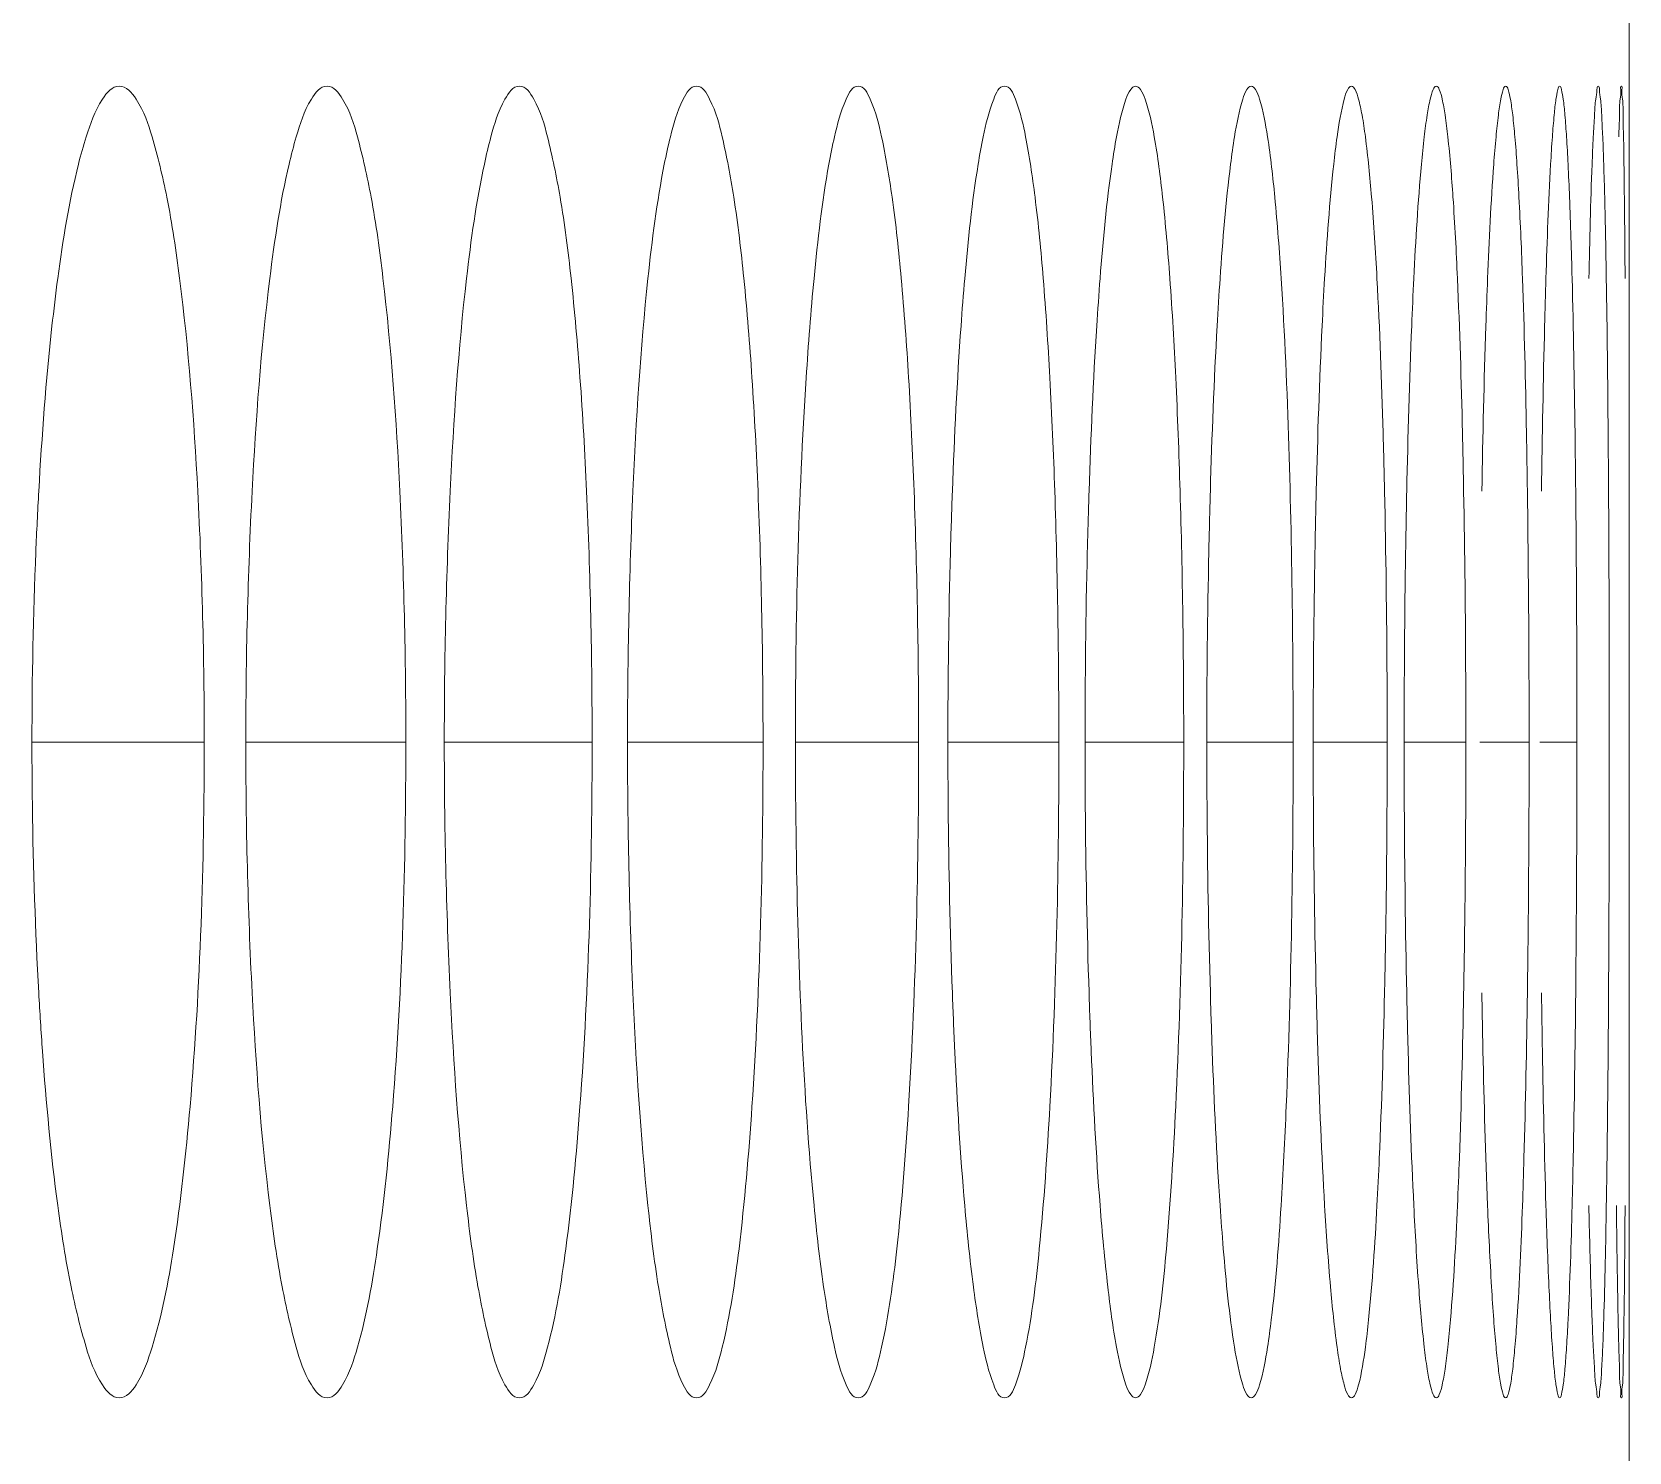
# Model space of a CAD drawing. Header units: millimetres. Extents: x 1177 to 4147, y 93 to 2194.
# Drawn here: x 2916.5 to 2923.81, y 1420.8 to 1427.3 of the extents above; entities that cross this region are included whole.
import ezdxf

# ---------------------------------------------------------------- set-up
doc = ezdxf.new("R2010")
doc.units = ezdxf.units.MM
doc.header["$LTSCALE"] = 0.1
doc.layers.get('0').update_dxf_attribs({"lineweight": 13})
doc.layers.add('标注', color=251, linetype='Continuous', lineweight=9)

msp = doc.modelspace()

# ---------------------------------------------------------------- linework, layer by layer
msp.add_line((2923.8102, 1348.8948), (2923.8102, 1914.8948))
at = {"layer": '标注'}
for p, q in [((2923.8102, 1427.0487), (2923.8102, 1427.5439)), ((2916.5035, 1424.0487), (2917.2917, 1424.0487)), ((2917.4818, 1424.0487), (2918.214, 1424.0487)), ((2918.39, 1424.0487), (2919.0662, 1424.0487)), ((2919.2282, 1424.0487), (2919.8482, 1424.0487)), ((2919.9962, 1424.0487), (2920.56, 1424.0487)), ((2920.6939, 1424.0487), (2921.2015, 1424.0487)), ((2921.3214, 1424.0487), (2921.7727, 1424.0487)), ((2921.8784, 1424.0487), (2922.2734, 1424.0487)), ((2922.3651, 1424.0487), (2922.7037, 1424.0487)), ((2922.7813, 1424.0487), (2923.0635, 1424.0487)), ((2923.127, 1424.0487), (2923.3529, 1424.0487)), ((2923.4023, 1424.0487), (2923.5716, 1424.0487)), ((2923.8102, 1420.5535), (2923.8102, 1421.0487))]:
    msp.add_line(p, q, dxfattribs=at)
for points, knots in [([(2916.9032, 1427.0487), (2916.8708, 1427.0487), (2916.7976, 1426.9611), (2916.7708, 1426.8765), (2916.7517, 1426.8169)], [0, 0, 0, 0, 0.341263, 1, 1, 1, 1]), ([(2917.2917, 1424.0487), (2917.2917, 1424.4314), (2917.2743, 1425.1393), (2917.2105, 1425.9727), (2917.1315, 1426.5107), (2917.064, 1426.7898), (2917.0079, 1426.9613), (2916.9355, 1427.0487), (2916.9032, 1427.0487)], [0, 0, 0, 0, 0.374044, 0.692483, 0.814831, 0.907432, 0.968435, 1, 1, 1, 1]), ([(2917.8535, 1427.0487), (2917.8225, 1427.0487), (2917.7544, 1426.9582), (2917.7303, 1426.8763), (2917.7127, 1426.8169)], [0, 0, 0, 0, 0.33368, 1, 1, 1, 1]), ([(2918.214, 1424.0487), (2918.214, 1424.4313), (2918.1979, 1425.139), (2918.1387, 1425.9726), (2918.0655, 1426.5101), (2918.0027, 1426.7899), (2917.9516, 1426.9584), (2917.8844, 1427.0487), (2917.8535, 1427.0487)], [0, 0, 0, 0, 0.37507, 0.694236, 0.816716, 0.909212, 0.969734, 1, 1, 1, 1]), ([(2918.7337, 1427.0487), (2918.7041, 1427.0487), (2918.6415, 1426.9552), (2918.6199, 1426.876), (2918.6036, 1426.8169)], [0, 0, 0, 0, 0.32591, 1, 1, 1, 1]), ([(2919.0662, 1424.0487), (2919.0662, 1424.4313), (2919.0546, 1424.9876), (2919.0149, 1425.6942), (2918.9754, 1426.1437), (2918.9295, 1426.5094), (2918.8714, 1426.7901), (2918.825, 1426.9555), (2918.7632, 1427.0487), (2918.7337, 1427.0487)], [0, 0, 0, 0, 0.376037, 0.546407, 0.695928, 0.818534, 0.910934, 0.971004, 1, 1, 1, 1]), ([(2919.5438, 1427.0487), (2919.5155, 1427.0487), (2919.4588, 1426.952), (2919.4393, 1426.8758), (2919.4244, 1426.8169)], [0, 0, 0, 0, 0.318007, 1, 1, 1, 1]), ([(2919.8482, 1424.0487), (2919.8482, 1424.4313), (2919.8377, 1424.9875), (2919.8013, 1425.6941), (2919.7652, 1426.1437), (2919.7232, 1426.5087), (2919.6701, 1426.7905), (2919.6279, 1426.9523), (2919.572, 1427.0487), (2919.5438, 1427.0487)], [0, 0, 0, 0, 0.376972, 0.547726, 0.697526, 0.820263, 0.912583, 0.972235, 1, 1, 1, 1]), ([(2920.2837, 1427.0487), (2920.2567, 1427.0487), (2920.2063, 1426.9487), (2920.1886, 1426.8756), (2920.1751, 1426.8169)], [0, 0, 0, 0, 0.310043, 1, 1, 1, 1]), ([(2920.56, 1424.0487), (2920.56, 1424.4313), (2920.5505, 1424.9875), (2920.5175, 1425.694), (2920.4848, 1426.1438), (2920.4467, 1426.5079), (2920.3987, 1426.7911), (2920.3602, 1426.9491), (2920.3106, 1427.0487), (2920.2837, 1427.0487)], [0, 0, 0, 0, 0.377854, 0.54897, 0.699037, 0.8219, 0.914152, 0.973419, 1, 1, 1, 1]), ([(2920.9533, 1427.0487), (2920.9275, 1427.0487), (2920.884, 1426.9453), (2920.8676, 1426.8753), (2920.8554, 1426.8169)], [0, 0, 0, 0, 0.302109, 1, 1, 1, 1]), ([(2921.2015, 1424.0487), (2921.2015, 1424.4313), (2921.193, 1424.9874), (2921.1634, 1425.6938), (2921.1341, 1426.1438), (2921.0997, 1426.5072), (2921.0572, 1426.7918), (2921.0219, 1426.9458), (2920.9791, 1427.0487), (2920.9533, 1427.0487)], [0, 0, 0, 0, 0.378677, 0.550133, 0.700451, 0.823436, 0.915631, 0.974548, 1, 1, 1, 1]), ([(2921.5526, 1427.0487), (2921.5437, 1427.0487), (2921.5228, 1427.0276), (2921.4929, 1426.951), (2921.4763, 1426.8752), (2921.4655, 1426.8169)], [0, 0, 0, 0, 0.105409, 0.300624, 1, 1, 1, 1]), ([(2921.7727, 1424.0487), (2921.7727, 1424.4313), (2921.7652, 1424.987), (2921.7388, 1425.6942), (2921.7134, 1426.1424), (2921.6816, 1426.5105), (2921.6471, 1426.7831), (2921.6116, 1426.9509), (2921.5824, 1427.0276), (2921.5615, 1427.0487), (2921.5526, 1427.0487)], [0, 0, 0, 0, 0.37915, 0.550789, 0.701227, 0.824236, 0.916314, 0.974872, 0.991193, 1, 1, 1, 1]), ([(2922.0816, 1427.0487), (2922.0734, 1427.0487), (2922.0549, 1427.0263), (2922.0294, 1426.951), (2922.0146, 1426.875), (2922.0052, 1426.8169)], [0, 0, 0, 0, 0.098407, 0.292591, 1, 1, 1, 1]), ([(2922.2184, 1426.1693), (2922.2106, 1426.2932), (2922.1942, 1426.5101), (2922.1644, 1426.7821), (2922.1329, 1426.9508), (2922.1081, 1427.0262), (2922.0897, 1427.0487), (2922.0816, 1427.0487)], [0, 0, 0, 0, 0.413839, 0.723224, 0.919125, 0.972822, 1, 1, 1, 1]), ([(2922.5401, 1427.0487), (2922.5326, 1427.0487), (2922.5168, 1427.0248), (2922.4954, 1426.9514), (2922.4825, 1426.8748), (2922.4744, 1426.8169)], [0, 0, 0, 0, 0.09147, 0.284797, 1, 1, 1, 1]), ([(2922.657, 1426.1693), (2922.6503, 1426.2931), (2922.6367, 1426.5091), (2922.6126, 1426.7589), (2922.5913, 1426.9075), (2922.5753, 1426.9818), (2922.5632, 1427.0247), (2922.5475, 1427.0487), (2922.5401, 1427.0487)], [0, 0, 0, 0, 0.41576, 0.726231, 0.839042, 0.922162, 0.975029, 1, 1, 1, 1]), ([(2922.9281, 1427.0487), (2922.9213, 1427.0487), (2922.9085, 1427.0232), (2922.8981, 1426.9822), (2922.8843, 1426.9072), (2922.8771, 1426.8502), (2922.8732, 1426.8169)], [0, 0, 0, 0, 0.084747, 0.277358, 0.583386, 1, 1, 1, 1]), ([(2923.0251, 1426.1693), (2923.0196, 1426.2931), (2923.0083, 1426.5088), (2922.9884, 1426.759), (2922.9707, 1426.9071), (2922.9575, 1426.9821), (2922.9474, 1427.0231), (2922.9349, 1427.0487), (2922.9281, 1427.0487)], [0, 0, 0, 0, 0.417534, 0.729035, 0.841999, 0.924943, 0.977098, 1, 1, 1, 1]), ([(2923.2456, 1427.0487), (2923.2394, 1427.0487), (2923.2302, 1427.0215), (2923.2213, 1426.9826), (2923.2106, 1426.9067), (2923.2047, 1426.8502), (2923.2016, 1426.8169)], [0, 0, 0, 0, 0.078524, 0.270667, 0.578998, 1, 1, 1, 1]), ([(2923.3226, 1426.1693), (2923.3183, 1426.2931), (2923.3111, 1426.4672), (2923.2984, 1426.6827), (2923.289, 1426.8086), (2923.2795, 1426.9067), (2923.2694, 1426.9825), (2923.2608, 1427.0214), (2923.2518, 1427.0487), (2923.2456, 1427.0487)], [0, 0, 0, 0, 0.419072, 0.589237, 0.731487, 0.844598, 0.927408, 0.978974, 1, 1, 1, 1]), ([(2923.4926, 1427.0487), (2923.4868, 1427.0487), (2923.482, 1427.0198), (2923.4736, 1426.9831), (2923.4665, 1426.9063), (2923.4617, 1426.8502), (2923.4593, 1426.8169)], [0, 0, 0, 0, 0.073071, 0.264912, 0.575251, 1, 1, 1, 1]), ([(2923.5497, 1426.1693), (2923.5465, 1426.2931), (2923.5413, 1426.4672), (2923.5318, 1426.6826), (2923.525, 1426.8087), (2923.5176, 1426.9063), (2923.511, 1426.9831), (2923.503, 1427.0197), (2923.4983, 1427.0487), (2923.4926, 1427.0487)], [0, 0, 0, 0, 0.420342, 0.590956, 0.733511, 0.846755, 0.929474, 0.980577, 1, 1, 1, 1]), ([(2923.669, 1427.0487), (2923.6637, 1427.0487), (2923.6638, 1427.0183), (2923.6551, 1426.9837), (2923.652, 1426.9059), (2923.6482, 1426.8502), (2923.6465, 1426.8169)], [0, 0, 0, 0, 0.068751, 0.260424, 0.572346, 1, 1, 1, 1]), ([(2923.7061, 1426.1693), (2923.7041, 1426.2931), (2923.7009, 1426.4672), (2923.6947, 1426.6826), (2923.6905, 1426.8088), (2923.685, 1426.9059), (2923.6824, 1426.9836), (2923.674, 1427.0182), (2923.6744, 1427.0487), (2923.669, 1427.0487)], [0, 0, 0, 0, 0.421292, 0.592245, 0.735033, 0.848385, 0.931046, 0.98182, 1, 1, 1, 1]), ([(2923.7749, 1427.0487), (2923.7698, 1427.0487), (2923.7755, 1427.0172), (2923.7657, 1426.9841), (2923.7671, 1426.9056), (2923.7641, 1426.8502), (2923.7632, 1426.8169)], [0, 0, 0, 0, 0.06594, 0.257533, 0.570482, 1, 1, 1, 1]), ([(2923.792, 1426.1693), (2923.7912, 1426.2931), (2923.7899, 1426.4672), (2923.7869, 1426.6825), (2923.7856, 1426.8089), (2923.7816, 1426.9056), (2923.7836, 1426.9841), (2923.774, 1427.0171), (2923.78, 1427.0487), (2923.7749, 1427.0487)], [0, 0, 0, 0, 0.421877, 0.593041, 0.735975, 0.849398, 0.932031, 0.98261, 1, 1, 1, 1]), ([(2916.7517, 1426.8169), (2916.7384, 1426.7755), (2916.68, 1426.5628), (2916.6451, 1426.3446), (2916.6216, 1426.1693)], [0, 0, 0, 0, 0.197654, 1, 1, 1, 1]), ([(2917.7127, 1426.8169), (2917.7003, 1426.7754), (2917.6459, 1426.5624), (2917.6135, 1426.3444), (2917.5917, 1426.1693)], [0, 0, 0, 0, 0.1972, 1, 1, 1, 1]), ([(2918.6036, 1426.8169), (2918.5922, 1426.7754), (2918.5418, 1426.5619), (2918.5119, 1426.3442), (2918.4918, 1426.1693)], [0, 0, 0, 0, 0.196774, 1, 1, 1, 1]), ([(2919.4244, 1426.8169), (2919.4139, 1426.7753), (2919.3676, 1426.5615), (2919.3402, 1426.3441), (2919.3217, 1426.1693)], [0, 0, 0, 0, 0.196376, 1, 1, 1, 1]), ([(2920.1751, 1426.8169), (2920.1655, 1426.7753), (2920.1232, 1426.5611), (2920.0984, 1426.344), (2920.0815, 1426.1693)], [0, 0, 0, 0, 0.196008, 1, 1, 1, 1]), ([(2920.8554, 1426.8169), (2920.8468, 1426.7752), (2920.8086, 1426.5607), (2920.7862, 1426.3438), (2920.771, 1426.1693)], [0, 0, 0, 0, 0.195671, 1, 1, 1, 1]), ([(2921.4655, 1426.8169), (2921.4578, 1426.7752), (2921.4237, 1426.5604), (2921.4038, 1426.3437), (2921.3902, 1426.1693)], [0, 0, 0, 0, 0.195367, 1, 1, 1, 1]), ([(2922.0052, 1426.8169), (2921.9984, 1426.7751), (2921.9685, 1426.5601), (2921.951, 1426.3436), (2921.9391, 1426.1693)], [0, 0, 0, 0, 0.195095, 1, 1, 1, 1]), ([(2922.4744, 1426.8169), (2922.4686, 1426.7751), (2922.4428, 1426.5599), (2922.4278, 1426.3435), (2922.4175, 1426.1693)], [0, 0, 0, 0, 0.194857, 1, 1, 1, 1]), ([(2922.8732, 1426.8169), (2922.8684, 1426.7751), (2922.8467, 1426.5597), (2922.8341, 1426.3435), (2922.8254, 1426.1693)], [0, 0, 0, 0, 0.194653, 1, 1, 1, 1]), ([(2923.2016, 1426.8169), (2923.1976, 1426.7751), (2923.1802, 1426.5595), (2923.1699, 1426.3434), (2923.1629, 1426.1693)], [0, 0, 0, 0, 0.194485, 1, 1, 1, 1]), ([(2923.4593, 1426.8169), (2923.4563, 1426.775), (2923.443, 1426.5593), (2923.4352, 1426.3434), (2923.4299, 1426.1693)], [0, 0, 0, 0, 0.194352, 1, 1, 1, 1]), ([(2923.6465, 1426.8169), (2923.6445, 1426.775), (2923.6354, 1426.5592), (2923.63, 1426.3433), (2923.6263, 1426.1693)], [0, 0, 0, 0, 0.194256, 1, 1, 1, 1]), ([(2916.6216, 1426.1693), (2916.6119, 1426.0968), (2916.5732, 1425.7733), (2916.5489, 1425.4482), (2916.5348, 1425.196)], [0, 0, 0, 0, 0.224504, 1, 1, 1, 1]), ([(2917.5917, 1426.1693), (2917.5515, 1425.8462), (2917.4994, 1425.1393), (2917.4818, 1424.4312), (2917.4818, 1424.0487)], [0, 0, 0, 0, 0.459843, 1, 1, 1, 1]), ([(2918.4918, 1426.1693), (2918.4545, 1425.846), (2918.4064, 1425.1391), (2918.39, 1424.4312), (2918.39, 1424.0487)], [0, 0, 0, 0, 0.459732, 1, 1, 1, 1]), ([(2919.3217, 1426.1693), (2919.2875, 1425.8458), (2919.2433, 1425.1389), (2919.2282, 1424.4312), (2919.2282, 1424.0487)], [0, 0, 0, 0, 0.45963, 1, 1, 1, 1]), ([(2920.0815, 1426.1693), (2920.0669, 1426.0181), (2920.0135, 1425.3124), (2919.9962, 1424.6043), (2919.9962, 1424.0487)], [0, 0, 0, 0, 0.214773, 1, 1, 1, 1]), ([(2920.771, 1426.1693), (2920.7647, 1426.0968), (2920.7395, 1425.7727), (2920.7236, 1425.448), (2920.7144, 1425.196)], [0, 0, 0, 0, 0.224097, 1, 1, 1, 1]), ([(2921.3902, 1426.1693), (2921.3846, 1426.0968), (2921.3621, 1425.7726), (2921.3479, 1425.4479), (2921.3397, 1425.196)], [0, 0, 0, 0, 0.224036, 1, 1, 1, 1]), ([(2921.9391, 1426.1693), (2921.9341, 1426.0968), (2921.9143, 1425.7725), (2921.9018, 1425.4479), (2921.8946, 1425.196)], [0, 0, 0, 0, 0.223981, 1, 1, 1, 1]), ([(2922.2734, 1424.0487), (2922.2734, 1424.2436), (2922.2685, 1424.9507), (2922.2508, 1425.6581), (2922.2184, 1426.1693)], [0, 0, 0, 0, 0.275612, 1, 1, 1, 1]), ([(2922.4175, 1426.1693), (2922.4132, 1426.0967), (2922.3961, 1425.7725), (2922.3853, 1425.4479), (2922.3791, 1425.196)], [0, 0, 0, 0, 0.223934, 1, 1, 1, 1]), ([(2922.6915, 1425.196), (2922.6896, 1425.2847), (2922.6815, 1425.6093), (2922.6697, 1425.9338), (2922.657, 1426.1693)], [0, 0, 0, 0, 0.273401, 1, 1, 1, 1]), ([(2922.8254, 1426.1693), (2922.8218, 1426.0967), (2922.8075, 1425.7724), (2922.7984, 1425.4479), (2922.7931, 1425.196)], [0, 0, 0, 0, 0.223894, 1, 1, 1, 1]), ([(2923.0535, 1425.196), (2923.0519, 1425.2847), (2923.0453, 1425.6092), (2923.0355, 1425.9337), (2923.0251, 1426.1693)], [0, 0, 0, 0, 0.27343, 1, 1, 1, 1]), ([(2923.1629, 1426.1693), (2923.16, 1426.0967), (2923.1483, 1425.7724), (2923.1409, 1425.4478), (2923.1366, 1425.196)], [0, 0, 0, 0, 0.22386, 1, 1, 1, 1]), ([(2923.345, 1425.196), (2923.3438, 1425.2847), (2923.3385, 1425.6092), (2923.3309, 1425.9337), (2923.3226, 1426.1693)], [0, 0, 0, 0, 0.273454, 1, 1, 1, 1]), ([(2923.4299, 1426.1693), (2923.4276, 1426.0967), (2923.4187, 1425.7723), (2923.413, 1425.4478), (2923.4097, 1425.196)], [0, 0, 0, 0, 0.223834, 1, 1, 1, 1]), ([(2923.566, 1425.196), (2923.5651, 1425.2847), (2923.5613, 1425.6092), (2923.5557, 1425.9337), (2923.5497, 1426.1693)], [0, 0, 0, 0, 0.273472, 1, 1, 1, 1]), ([(2923.7164, 1425.196), (2923.7158, 1425.2847), (2923.7134, 1425.6092), (2923.71, 1425.9336), (2923.7061, 1426.1693)], [0, 0, 0, 0, 0.273485, 1, 1, 1, 1]), ([(2916.5348, 1425.196), (2916.5296, 1425.1036), (2916.5112, 1424.7215), (2916.5035, 1424.3388), (2916.5035, 1424.0487)], [0, 0, 0, 0, 0.241739, 1, 1, 1, 1]), ([(2920.7144, 1425.196), (2920.711, 1425.1036), (2920.699, 1424.7213), (2920.6939, 1424.3388), (2920.6939, 1424.0487)], [0, 0, 0, 0, 0.241638, 1, 1, 1, 1]), ([(2921.3397, 1425.196), (2921.3366, 1425.1036), (2921.3259, 1424.7213), (2921.3214, 1424.3388), (2921.3214, 1424.0487)], [0, 0, 0, 0, 0.241623, 1, 1, 1, 1]), ([(2921.8946, 1425.196), (2921.8919, 1425.1036), (2921.8824, 1424.7212), (2921.8784, 1424.3388), (2921.8784, 1424.0487)], [0, 0, 0, 0, 0.241609, 1, 1, 1, 1]), ([(2922.3791, 1425.196), (2922.3768, 1425.1036), (2922.3686, 1424.7212), (2922.3651, 1424.3388), (2922.3651, 1424.0487)], [0, 0, 0, 0, 0.241597, 1, 1, 1, 1]), ([(2922.7037, 1424.0487), (2922.7037, 1424.1467), (2922.7027, 1424.5291), (2922.6978, 1424.9115), (2922.6915, 1425.196)], [0, 0, 0, 0, 0.25612, 1, 1, 1, 1]), ([(2922.7931, 1425.196), (2922.7912, 1425.1036), (2922.7842, 1424.7212), (2922.7813, 1424.3388), (2922.7813, 1424.0487)], [0, 0, 0, 0, 0.241587, 1, 1, 1, 1]), ([(2923.0635, 1424.0487), (2923.0635, 1424.1467), (2923.0627, 1424.5291), (2923.0587, 1424.9115), (2923.0535, 1425.196)], [0, 0, 0, 0, 0.256125, 1, 1, 1, 1]), ([(2923.3529, 1424.0487), (2923.3529, 1424.1467), (2923.3522, 1424.5291), (2923.349, 1424.9115), (2923.345, 1425.196)], [0, 0, 0, 0, 0.25613, 1, 1, 1, 1]), ([(2923.5716, 1424.0487), (2923.5716, 1424.1467), (2923.5711, 1424.5291), (2923.5689, 1424.9115), (2923.566, 1425.196)], [0, 0, 0, 0, 0.256133, 1, 1, 1, 1]), ([(2923.7198, 1424.0487), (2923.7198, 1424.1467), (2923.7195, 1424.5291), (2923.7182, 1424.9115), (2923.7164, 1425.196)], [0, 0, 0, 0, 0.256135, 1, 1, 1, 1]), ([(2916.5035, 1424.0487), (2916.5035, 1423.9508), (2916.5062, 1423.5682), (2916.5189, 1423.1856), (2916.5348, 1422.9015)], [0, 0, 0, 0, 0.256029, 1, 1, 1, 1]), ([(2917.053, 1421.2805), (2917.0989, 1421.427), (2917.1679, 1421.7944), (2917.2679, 1422.7169), (2917.2917, 1423.4927), (2917.2917, 1424.0487)], [0, 0, 0, 0, 0.165488, 0.400972, 1, 1, 1, 1]), ([(2917.4818, 1424.0487), (2917.4818, 1423.6662), (2917.4994, 1422.9581), (2917.5515, 1422.2512), (2917.5917, 1421.9281)], [0, 0, 0, 0, 0.540157, 1, 1, 1, 1]), ([(2917.9926, 1421.2805), (2918.0354, 1421.4275), (2918.0993, 1421.7949), (2918.192, 1422.7174), (2918.214, 1423.4928), (2918.214, 1424.0487)], [0, 0, 0, 0, 0.165101, 0.400554, 1, 1, 1, 1]), ([(2918.39, 1424.0487), (2918.39, 1423.6662), (2918.4064, 1422.9583), (2918.4545, 1422.2514), (2918.4918, 1421.9281)], [0, 0, 0, 0, 0.540268, 1, 1, 1, 1]), ([(2918.8621, 1421.2805), (2918.9017, 1421.4279), (2918.9605, 1421.7953), (2919.046, 1422.7178), (2919.0662, 1423.4928), (2919.0662, 1424.0487)], [0, 0, 0, 0, 0.16474, 0.400164, 1, 1, 1, 1]), ([(2919.2282, 1424.0487), (2919.2282, 1423.6662), (2919.2433, 1422.9585), (2919.2875, 1422.2516), (2919.3217, 1421.9281)], [0, 0, 0, 0, 0.54037, 1, 1, 1, 1]), ([(2919.6615, 1421.2805), (2919.6978, 1421.4283), (2919.7516, 1421.7957), (2919.8298, 1422.7182), (2919.8482, 1423.4929), (2919.8482, 1424.0487)], [0, 0, 0, 0, 0.164406, 0.399805, 1, 1, 1, 1]), ([(2919.9962, 1424.0487), (2919.9962, 1423.8538), (2920.0039, 1423.1464), (2920.0323, 1422.4384), (2920.0815, 1421.9281)], [0, 0, 0, 0, 0.275462, 1, 1, 1, 1]), ([(2920.3906, 1421.2805), (2920.4237, 1421.4287), (2920.4724, 1421.7961), (2920.5434, 1422.7186), (2920.56, 1423.4929), (2920.56, 1424.0487)], [0, 0, 0, 0, 0.1641, 0.399476, 1, 1, 1, 1]), ([(2920.6939, 1424.0487), (2920.6939, 1423.9508), (2920.6957, 1423.5683), (2920.704, 1423.1858), (2920.7144, 1422.9015)], [0, 0, 0, 0, 0.256091, 1, 1, 1, 1]), ([(2921.0495, 1421.2805), (2921.0793, 1421.429), (2921.123, 1421.7964), (2921.1867, 1422.719), (2921.2015, 1423.493), (2921.2015, 1424.0487)], [0, 0, 0, 0, 0.163823, 0.399177, 1, 1, 1, 1]), ([(2921.3214, 1424.0487), (2921.3214, 1423.9508), (2921.3229, 1423.5683), (2921.3304, 1423.1858), (2921.3397, 1422.9015)], [0, 0, 0, 0, 0.2561, 1, 1, 1, 1]), ([(2921.638, 1421.2805), (2921.6645, 1421.4294), (2921.7032, 1421.7967), (2921.7596, 1422.7193), (2921.7727, 1423.493), (2921.7727, 1424.0487)], [0, 0, 0, 0, 0.163574, 0.39891, 1, 1, 1, 1]), ([(2921.8784, 1424.0487), (2921.8784, 1423.9508), (2921.8798, 1423.5683), (2921.8864, 1423.1858), (2921.8946, 1422.9015)], [0, 0, 0, 0, 0.256108, 1, 1, 1, 1]), ([(2922.2184, 1421.9281), (2922.228, 1422.0795), (2922.2627, 1422.7859), (2922.2734, 1423.4932), (2922.2734, 1424.0487)], [0, 0, 0, 0, 0.214516, 1, 1, 1, 1]), ([(2922.3651, 1424.0487), (2922.3651, 1423.9508), (2922.3663, 1423.5683), (2922.372, 1423.1859), (2922.3791, 1422.9015)], [0, 0, 0, 0, 0.256115, 1, 1, 1, 1]), ([(2922.6915, 1422.9015), (2922.6936, 1422.9938), (2922.7008, 1423.3762), (2922.7037, 1423.7587), (2922.7037, 1424.0487)], [0, 0, 0, 0, 0.241589, 1, 1, 1, 1]), ([(2922.7813, 1424.0487), (2922.7813, 1423.9508), (2922.7823, 1423.5683), (2922.7871, 1423.1859), (2922.7931, 1422.9015)], [0, 0, 0, 0, 0.256121, 1, 1, 1, 1]), ([(2923.0535, 1422.9015), (2923.0552, 1422.9938), (2923.0611, 1423.3762), (2923.0635, 1423.7587), (2923.0635, 1424.0487)], [0, 0, 0, 0, 0.241581, 1, 1, 1, 1]), ([(2923.345, 1422.9015), (2923.3463, 1422.9938), (2923.351, 1423.3762), (2923.3529, 1423.7587), (2923.3529, 1424.0487)], [0, 0, 0, 0, 0.241574, 1, 1, 1, 1]), ([(2923.566, 1422.9015), (2923.5669, 1422.9938), (2923.5703, 1423.3762), (2923.5716, 1423.7587), (2923.5716, 1424.0487)], [0, 0, 0, 0, 0.241568, 1, 1, 1, 1]), ([(2923.7164, 1422.9015), (2923.7169, 1422.9938), (2923.719, 1423.3762), (2923.7198, 1423.7587), (2923.7198, 1424.0487)], [0, 0, 0, 0, 0.241564, 1, 1, 1, 1]), ([(2916.5348, 1422.9015), (2916.5397, 1422.8127), (2916.5604, 1422.4876), (2916.5902, 1422.1629), (2916.6216, 1421.9281)], [0, 0, 0, 0, 0.272926, 1, 1, 1, 1]), ([(2920.7144, 1422.9015), (2920.7176, 1422.8127), (2920.7311, 1422.488), (2920.7505, 1422.1634), (2920.771, 1421.9281)], [0, 0, 0, 0, 0.273252, 1, 1, 1, 1]), ([(2921.3397, 1422.9015), (2921.3425, 1422.8127), (2921.3546, 1422.488), (2921.3719, 1422.1635), (2921.3902, 1421.9281)], [0, 0, 0, 0, 0.273301, 1, 1, 1, 1]), ([(2921.8946, 1422.9015), (2921.8971, 1422.8127), (2921.9077, 1422.4881), (2921.923, 1422.1636), (2921.9391, 1421.9281)], [0, 0, 0, 0, 0.273345, 1, 1, 1, 1]), ([(2922.3791, 1422.9015), (2922.3813, 1422.8127), (2922.3904, 1422.4881), (2922.4036, 1422.1636), (2922.4175, 1421.9281)], [0, 0, 0, 0, 0.273383, 1, 1, 1, 1]), ([(2922.657, 1421.9281), (2922.6609, 1422.0007), (2922.6764, 1422.325), (2922.686, 1422.6495), (2922.6915, 1422.9015)], [0, 0, 0, 0, 0.223913, 1, 1, 1, 1]), ([(2922.7931, 1422.9015), (2922.7949, 1422.8127), (2922.8027, 1422.4882), (2922.8138, 1422.1637), (2922.8254, 1421.9281)], [0, 0, 0, 0, 0.273415, 1, 1, 1, 1]), ([(2923.0251, 1421.9281), (2923.0283, 1422.0007), (2923.0411, 1422.325), (2923.049, 1422.6496), (2923.0535, 1422.9015)], [0, 0, 0, 0, 0.223876, 1, 1, 1, 1]), ([(2923.1366, 1422.9015), (2923.1382, 1422.8127), (2923.1444, 1422.4882), (2923.1534, 1422.1637), (2923.1629, 1421.9281)], [0, 0, 0, 0, 0.273442, 1, 1, 1, 1]), ([(2923.3226, 1421.9281), (2923.3252, 1422.0007), (2923.3353, 1422.3251), (2923.3415, 1422.6496), (2923.345, 1422.9015)], [0, 0, 0, 0, 0.223846, 1, 1, 1, 1]), ([(2923.4097, 1422.9015), (2923.4108, 1422.8127), (2923.4157, 1422.4882), (2923.4226, 1422.1638), (2923.4299, 1421.9281)], [0, 0, 0, 0, 0.273463, 1, 1, 1, 1]), ([(2923.5497, 1421.9281), (2923.5515, 1422.0007), (2923.5589, 1422.3251), (2923.5634, 1422.6496), (2923.566, 1422.9015)], [0, 0, 0, 0, 0.223823, 1, 1, 1, 1]), ([(2923.7061, 1421.9281), (2923.7073, 1422.0007), (2923.712, 1422.3251), (2923.7148, 1422.6496), (2923.7164, 1422.9015)], [0, 0, 0, 0, 0.223807, 1, 1, 1, 1]), ([(2916.6216, 1421.9281), (2916.6383, 1421.8038), (2916.6711, 1421.5871), (2916.7404, 1421.3077), (2916.7979, 1421.1361), (2916.8708, 1421.0487), (2916.9032, 1421.0487)], [0, 0, 0, 0, 0.397524, 0.698589, 0.897148, 1, 1, 1, 1]), ([(2917.5917, 1421.9281), (2917.6072, 1421.8039), (2917.6375, 1421.5878), (2917.7022, 1421.3076), (2917.7548, 1421.139), (2917.8225, 1421.0487), (2917.8535, 1421.0487)], [0, 0, 0, 0, 0.400242, 0.702686, 0.900801, 1, 1, 1, 1]), ([(2918.4918, 1421.9281), (2918.5061, 1421.804), (2918.534, 1421.5885), (2918.594, 1421.3074), (2918.6418, 1421.1419), (2918.7041, 1421.0487), (2918.7337, 1421.0487)], [0, 0, 0, 0, 0.402894, 0.706703, 0.904419, 1, 1, 1, 1]), ([(2919.3217, 1421.9281), (2919.3349, 1421.804), (2919.3605, 1421.5892), (2919.4155, 1421.307), (2919.4591, 1421.145), (2919.5155, 1421.0487), (2919.5438, 1421.0487)], [0, 0, 0, 0, 0.405465, 0.710613, 0.90798, 1, 1, 1, 1]), ([(2920.0815, 1421.9281), (2920.0935, 1421.8041), (2920.1169, 1421.59), (2920.1667, 1421.3065), (2920.2065, 1421.1482), (2920.2567, 1421.0487), (2920.2837, 1421.0487)], [0, 0, 0, 0, 0.407936, 0.714388, 0.911454, 1, 1, 1, 1]), ([(2920.771, 1421.9281), (2920.7818, 1421.8041), (2920.8031, 1421.5908), (2920.8475, 1421.3058), (2920.8841, 1421.1516), (2920.9275, 1421.0487), (2920.9533, 1421.0487)], [0, 0, 0, 0, 0.410287, 0.717996, 0.914809, 1, 1, 1, 1]), ([(2921.3902, 1421.9281), (2921.3999, 1421.8042), (2921.4198, 1421.5872), (2921.4561, 1421.3145), (2921.4929, 1421.1465), (2921.5228, 1421.0699), (2921.5437, 1421.0487), (2921.5526, 1421.0487)], [0, 0, 0, 0, 0.411464, 0.719593, 0.915708, 0.970447, 1, 1, 1, 1]), ([(2921.9391, 1421.9281), (2921.9435, 1421.8624), (2921.96, 1421.6461), (2921.981, 1421.4297), (2922.0052, 1421.2805)], [0, 0, 0, 0, 0.303324, 1, 1, 1, 1]), ([(2922.1562, 1421.2805), (2922.1627, 1421.3223), (2922.1911, 1421.5374), (2922.2074, 1421.7538), (2922.2184, 1421.9281)], [0, 0, 0, 0, 0.195029, 1, 1, 1, 1]), ([(2922.4175, 1421.9281), (2922.4248, 1421.8043), (2922.4396, 1421.5883), (2922.4653, 1421.3384), (2922.4877, 1421.1899), (2922.5043, 1421.1156), (2922.5168, 1421.0727), (2922.5326, 1421.0487), (2922.5401, 1421.0487)], [0, 0, 0, 0, 0.415555, 0.725968, 0.838805, 0.921987, 0.974946, 1, 1, 1, 1]), ([(2922.6039, 1421.2805), (2922.6094, 1421.3223), (2922.6338, 1421.5376), (2922.6476, 1421.7539), (2922.657, 1421.9281)], [0, 0, 0, 0, 0.1948, 1, 1, 1, 1]), ([(2922.8254, 1421.9281), (2922.8316, 1421.8043), (2922.8441, 1421.5886), (2922.8655, 1421.3384), (2922.8843, 1421.1903), (2922.8981, 1421.1153), (2922.9085, 1421.0743), (2922.9212, 1421.0487), (2922.9281, 1421.0487)], [0, 0, 0, 0, 0.417357, 0.728804, 0.841789, 0.924784, 0.977019, 1, 1, 1, 1]), ([(2922.9811, 1421.2805), (2922.9857, 1421.3223), (2923.0059, 1421.5378), (2923.0173, 1421.754), (2923.0251, 1421.9281)], [0, 0, 0, 0, 0.194606, 1, 1, 1, 1]), ([(2923.1629, 1421.9281), (2923.1679, 1421.8043), (2923.176, 1421.6302), (2923.1901, 1421.4147), (2923.2004, 1421.2888), (2923.2106, 1421.1907), (2923.2213, 1421.1149), (2923.2302, 1421.076), (2923.2394, 1421.0487), (2923.2456, 1421.0487)], [0, 0, 0, 0, 0.418924, 0.589053, 0.731293, 0.84442, 0.927271, 0.978902, 1, 1, 1, 1]), ([(2923.2879, 1421.2805), (2923.2915, 1421.3224), (2923.3075, 1421.538), (2923.3165, 1421.754), (2923.3226, 1421.9281)], [0, 0, 0, 0, 0.194447, 1, 1, 1, 1]), ([(2923.4299, 1421.9281), (2923.4337, 1421.8043), (2923.4399, 1421.6302), (2923.4506, 1421.4148), (2923.4583, 1421.2887), (2923.4664, 1421.1911), (2923.4736, 1421.1144), (2923.482, 1421.0777), (2923.4868, 1421.0487), (2923.4926, 1421.0487)], [0, 0, 0, 0, 0.420227, 0.590813, 0.733359, 0.846615, 0.929364, 0.980517, 1, 1, 1, 1]), ([(2923.5241, 1421.2805), (2923.5268, 1421.3224), (2923.5386, 1421.5381), (2923.5452, 1421.7541), (2923.5497, 1421.9281)], [0, 0, 0, 0, 0.194323, 1, 1, 1, 1]), ([(2923.6263, 1421.9281), (2923.6289, 1421.8043), (2923.6331, 1421.6302), (2923.6407, 1421.4148), (2923.6457, 1421.2886), (2923.6519, 1421.1915), (2923.6551, 1421.1138), (2923.6638, 1421.0792), (2923.6637, 1421.0487), (2923.669, 1421.0487)], [0, 0, 0, 0, 0.421213, 0.592146, 0.734928, 0.848287, 0.930969, 0.981776, 1, 1, 1, 1]), ([(2923.6897, 1421.2805), (2923.6915, 1421.3224), (2923.6991, 1421.5382), (2923.7033, 1421.7541), (2923.7061, 1421.9281)], [0, 0, 0, 0, 0.194237, 1, 1, 1, 1]), ([(2923.7521, 1421.9281), (2923.7536, 1421.8044), (2923.7558, 1421.6302), (2923.7602, 1421.4149), (2923.7624, 1421.2885), (2923.767, 1421.1918), (2923.7657, 1421.1134), (2923.7755, 1421.0802), (2923.7698, 1421.0487), (2923.7749, 1421.0487)], [0, 0, 0, 0, 0.421837, 0.59299, 0.735921, 0.849347, 0.93199, 0.982587, 1, 1, 1, 1]), ([(2923.7848, 1421.2805), (2923.7856, 1421.3224), (2923.7891, 1421.5382), (2923.7908, 1421.7541), (2923.792, 1421.9281)], [0, 0, 0, 0, 0.194186, 1, 1, 1, 1]), ([(2916.9032, 1421.0487), (2916.9355, 1421.0487), (2917.0083, 1421.1364), (2917.0343, 1421.2209), (2917.053, 1421.2805)], [0, 0, 0, 0, 0.340981, 1, 1, 1, 1]), ([(2917.8535, 1421.0487), (2917.8844, 1421.0487), (2917.952, 1421.1393), (2917.9753, 1421.2212), (2917.9926, 1421.2805)], [0, 0, 0, 0, 0.333358, 1, 1, 1, 1]), ([(2918.7337, 1421.0487), (2918.7632, 1421.0487), (2918.8254, 1421.1424), (2918.8462, 1421.2214), (2918.8621, 1421.2805)], [0, 0, 0, 0, 0.325549, 1, 1, 1, 1]), ([(2919.5438, 1421.0487), (2919.572, 1421.0487), (2919.6282, 1421.1456), (2919.647, 1421.2217), (2919.6615, 1421.2805)], [0, 0, 0, 0, 0.317612, 1, 1, 1, 1]), ([(2920.2837, 1421.0487), (2920.3106, 1421.0487), (2920.3605, 1421.1489), (2920.3775, 1421.2219), (2920.3906, 1421.2805)], [0, 0, 0, 0, 0.30962, 1, 1, 1, 1]), ([(2920.9533, 1421.0487), (2920.9791, 1421.0487), (2921.0221, 1421.1524), (2921.0378, 1421.2221), (2921.0495, 1421.2805)], [0, 0, 0, 0, 0.301667, 1, 1, 1, 1]), ([(2921.5526, 1421.0487), (2921.5615, 1421.0487), (2921.5824, 1421.0699), (2921.6115, 1421.1465), (2921.6277, 1421.2223), (2921.638, 1421.2805)], [0, 0, 0, 0, 0.105232, 0.30026, 1, 1, 1, 1]), ([(2922.0052, 1421.2805), (2922.0146, 1421.2224), (2922.0294, 1421.1464), (2922.0549, 1421.0712), (2922.0734, 1421.0487), (2922.0816, 1421.0487)], [0, 0, 0, 0, 0.707409, 0.901593, 1, 1, 1, 1]), ([(2922.0816, 1421.0487), (2922.0897, 1421.0487), (2922.1081, 1421.0712), (2922.1329, 1421.1465), (2922.1472, 1421.2225), (2922.1562, 1421.2805)], [0, 0, 0, 0, 0.098208, 0.29222, 1, 1, 1, 1]), ([(2922.5401, 1421.0487), (2922.5475, 1421.0487), (2922.5632, 1421.0727), (2922.5839, 1421.1461), (2922.5962, 1421.2226), (2922.6039, 1421.2805)], [0, 0, 0, 0, 0.091255, 0.28443, 1, 1, 1, 1]), ([(2922.9281, 1421.0487), (2922.9349, 1421.0487), (2922.9474, 1421.0743), (2922.9575, 1421.1153), (2922.9707, 1421.1903), (2922.9775, 1421.2472), (2922.9811, 1421.2805)], [0, 0, 0, 0, 0.084528, 0.277009, 0.583108, 1, 1, 1, 1]), ([(2923.2456, 1421.0487), (2923.2518, 1421.0487), (2923.2607, 1421.076), (2923.2693, 1421.1148), (2923.2795, 1421.1907), (2923.285, 1421.2472), (2923.2879, 1421.2805)], [0, 0, 0, 0, 0.078313, 0.270352, 0.578752, 1, 1, 1, 1]), ([(2923.4926, 1421.0487), (2923.4983, 1421.0487), (2923.503, 1421.0777), (2923.511, 1421.1143), (2923.5176, 1421.1911), (2923.5219, 1421.2472), (2923.5241, 1421.2805)], [0, 0, 0, 0, 0.072887, 0.264651, 0.57505, 1, 1, 1, 1]), ([(2923.669, 1421.0487), (2923.6744, 1421.0487), (2923.674, 1421.0792), (2923.6824, 1421.1137), (2923.6849, 1421.1915), (2923.6883, 1421.2472), (2923.6897, 1421.2805)], [0, 0, 0, 0, 0.068613, 0.260235, 0.572203, 1, 1, 1, 1]), ([(2923.7749, 1421.0487), (2923.78, 1421.0487), (2923.774, 1421.0802), (2923.7836, 1421.1133), (2923.7815, 1421.1918), (2923.7842, 1421.2472), (2923.7848, 1421.2805)], [0, 0, 0, 0, 0.065866, 0.257433, 0.570407, 1, 1, 1, 1])]:
    msp.add_open_spline(points, degree=3, knots=knots, dxfattribs=at)

doc.saveas('drawing.dxf')
